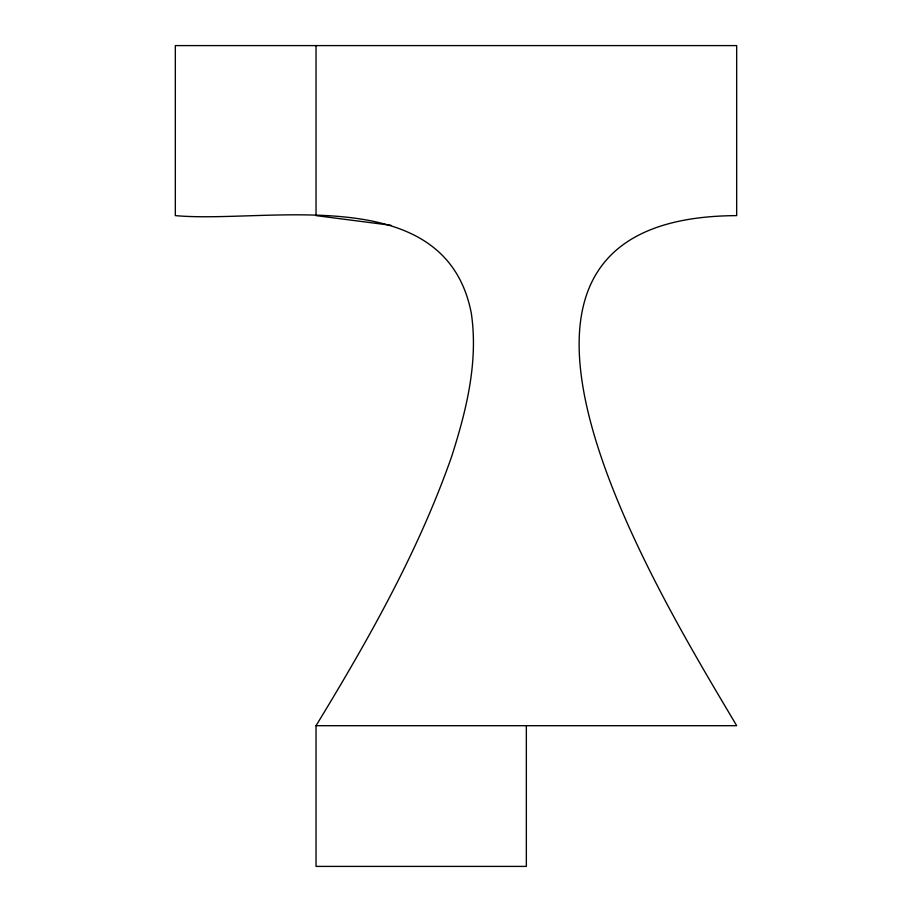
<?xml version="1.0" encoding="UTF-8"?>
<svg xmlns="http://www.w3.org/2000/svg" width="912" height="912" viewBox="0 0 912 912"><rect width="100%" height="100%" fill="white"/><g stroke="black" fill="none" stroke-linecap="round" stroke-linejoin="round"><path stroke-width="1.37" d="M316.042 725.69C368.288 639.916 418.255 551.806 451.588 456.707C466.351 410.617 478.481 361.904 471.31 313.249C445.341 179.345 267.102 223.93 175.332 215.62L175.332 45.6L736.668 45.6L736.668 215.62C422.86 217.056 662.203 599.435 736.668 725.69L316.042 725.69L316.042 866.4L526.349 866.4L526.349 725.69M390.86 225.264L316.042 215.62L316.042 45.6"/></g></svg>
